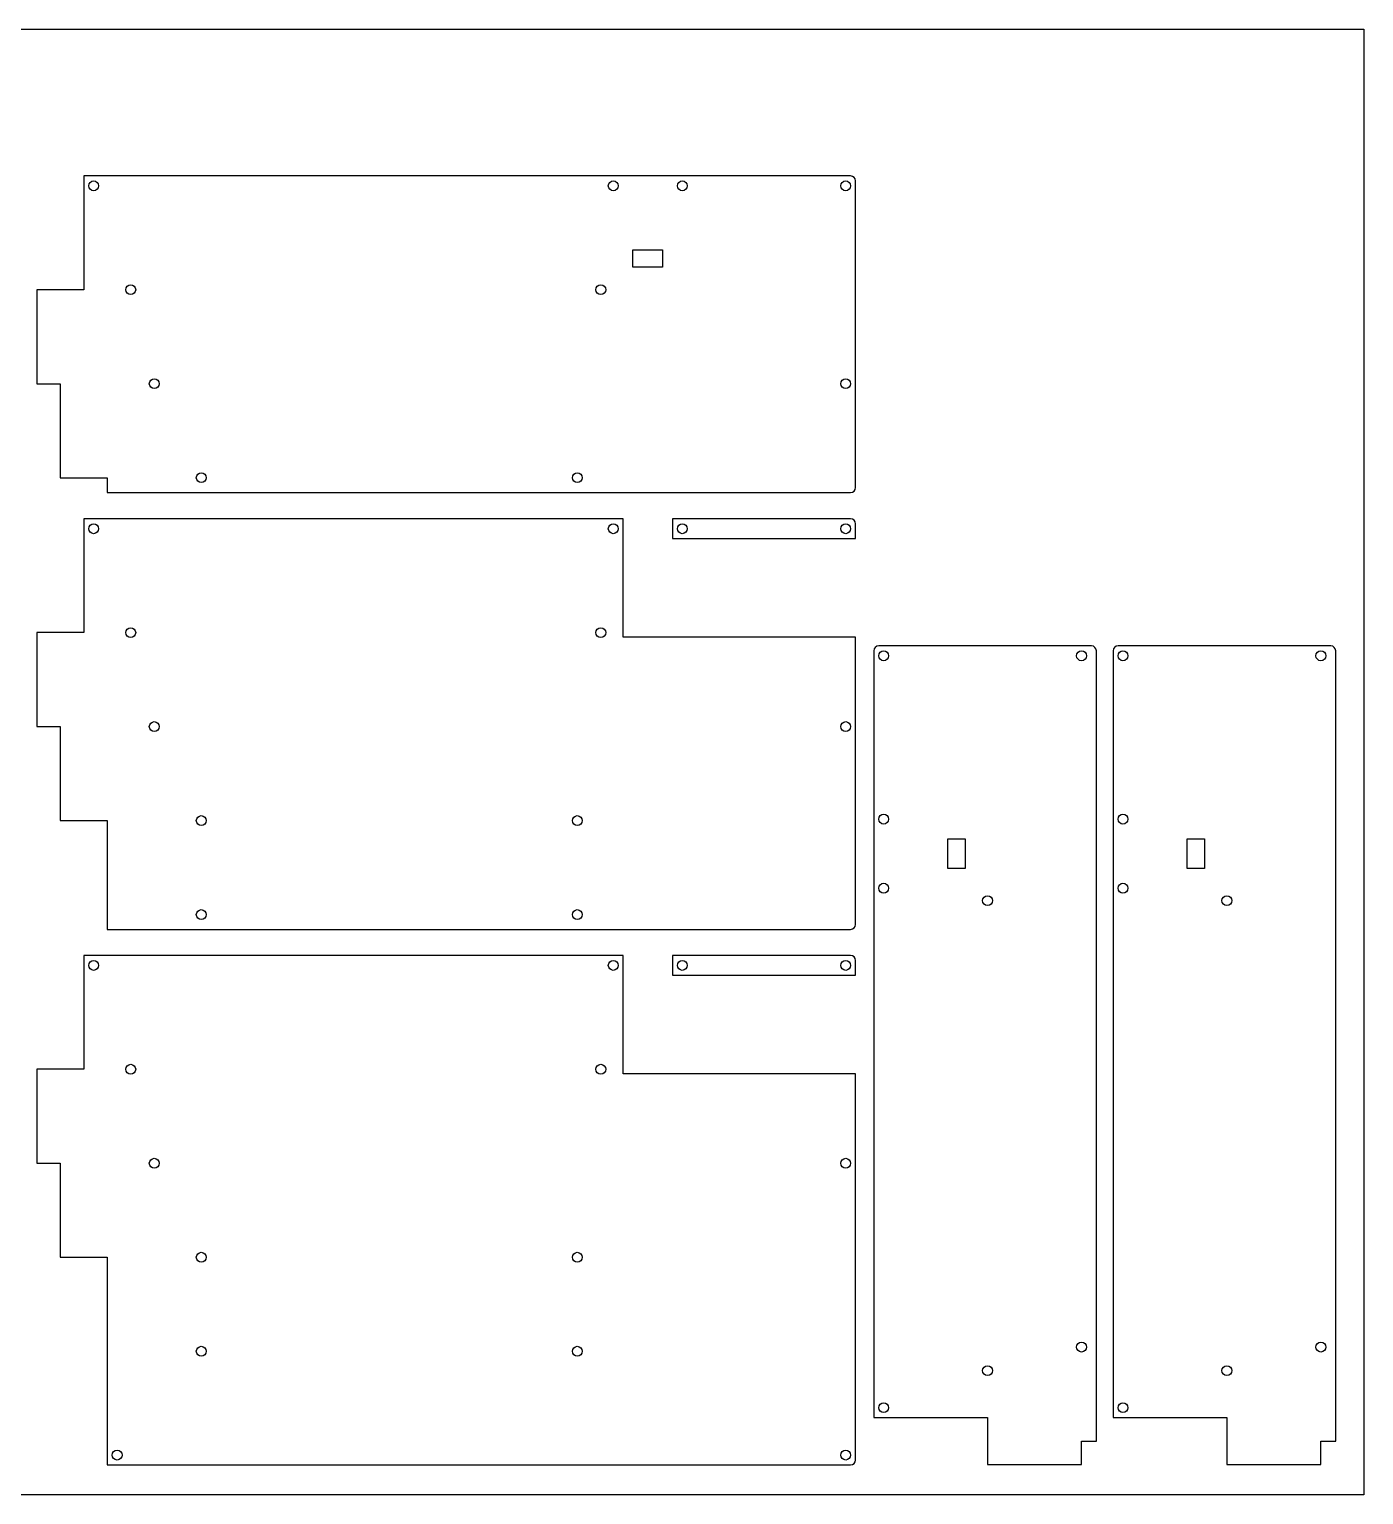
# Model space of a CAD drawing. Extents: x 0 to 420, y 0 to 297.
# Drawn here: x 149.6 to 420, y 0 to 297 of the extents above; entities that cross this region are included whole.
import ezdxf

# ---------------------------------------------------------------- set-up
doc = ezdxf.new("R2010")
doc.units = 0
doc.header["$MEASUREMENT"] = 0

msp = doc.modelspace()

# ---------------------------------------------------------------- linework, layer by layer
at = {"color": 1}
for p, q in [((316.025, 267.275), (160.625, 267.275)), ((160.625, 267.275), (160.625, 244.225)), ((161.625, 265.275), (161.701, 265.658)), ((161.701, 264.892), (161.625, 265.275)), ((161.701, 265.658), (161.918, 265.982)), ((161.918, 264.568), (161.701, 264.892)), ((161.918, 265.982), (162.242, 266.199)), ((162.242, 264.351), (161.918, 264.568)), ((162.242, 266.199), (162.625, 266.275)), ((162.625, 264.275), (162.242, 264.351)), ((162.625, 266.275), (163.008, 266.199)), ((163.008, 264.351), (162.625, 264.275)), ((163.008, 266.199), (163.332, 265.982)), ((163.332, 264.568), (163.008, 264.351)), ((163.332, 265.982), (163.549, 265.658)), ((163.549, 264.892), (163.332, 264.568)), ((163.549, 265.658), (163.625, 265.275)), ((163.625, 265.275), (163.549, 264.892)), ((266.925, 265.275), (267.001, 265.658)), ((267.001, 264.892), (266.925, 265.275)), ((267.001, 265.658), (267.218, 265.982)), ((267.218, 264.568), (267.001, 264.892)), ((267.218, 265.982), (267.542, 266.199)), ((267.542, 264.351), (267.218, 264.568)), ((267.542, 266.199), (267.925, 266.275)), ((267.925, 264.275), (267.542, 264.351)), ((267.925, 266.275), (268.308, 266.199)), ((268.308, 264.351), (267.925, 264.275)), ((268.308, 266.199), (268.632, 265.982)), ((268.632, 264.568), (268.308, 264.351)), ((268.632, 265.982), (268.849, 265.658)), ((268.849, 264.892), (268.632, 264.568)), ((268.849, 265.658), (268.925, 265.275)), ((268.925, 265.275), (268.849, 264.892)), ((280.925, 265.275), (281.001, 265.658)), ((281.001, 264.892), (280.925, 265.275)), ((281.001, 265.658), (281.218, 265.982)), ((281.218, 264.568), (281.001, 264.892)), ((281.218, 265.982), (281.542, 266.199)), ((281.542, 264.351), (281.218, 264.568)), ((281.542, 266.199), (281.925, 266.275)), ((281.925, 264.275), (281.542, 264.351)), ((281.925, 266.275), (282.308, 266.199)), ((282.308, 264.351), (281.925, 264.275)), ((282.308, 266.199), (282.632, 265.982)), ((282.632, 264.568), (282.308, 264.351)), ((282.632, 265.982), (282.849, 265.658)), ((282.849, 264.892), (282.632, 264.568)), ((282.849, 265.658), (282.925, 265.275)), ((282.925, 265.275), (282.849, 264.892)), ((314.025, 265.275), (314.101, 265.658)), ((314.101, 264.892), (314.025, 265.275)), ((314.101, 265.658), (314.318, 265.982)), ((314.318, 264.568), (314.101, 264.892)), ((314.318, 265.982), (314.642, 266.199)), ((314.642, 264.351), (314.318, 264.568)), ((314.642, 266.199), (315.025, 266.275)), ((315.025, 264.275), (314.642, 264.351)), ((315.025, 266.275), (315.408, 266.199)), ((315.408, 264.351), (315.025, 264.275)), ((315.408, 266.199), (315.732, 265.982)), ((315.732, 264.568), (315.408, 264.351)), ((315.732, 265.982), (315.949, 265.658)), ((315.949, 264.892), (315.732, 264.568)), ((315.949, 265.658), (316.025, 265.275)), ((316.025, 265.275), (315.949, 264.892)), ((317.025, 204.125), (317.025, 266.275)), ((271.925, 248.775), (271.925, 252.275)), ((271.925, 252.275), (277.925, 252.275)), ((277.925, 252.275), (277.925, 248.775)), ((277.925, 248.775), (271.925, 248.775)), ((160.625, 244.225), (151.1, 244.225)), ((151.1, 244.225), (151.1, 225.175)), ((169.15, 244.225), (169.226, 244.608)), ((169.226, 243.842), (169.15, 244.225)), ((169.226, 244.608), (169.443, 244.932)), ((169.443, 243.518), (169.226, 243.842)), ((169.443, 244.932), (169.767, 245.149)), ((169.767, 245.149), (170.15, 245.225)), ((170.15, 245.225), (170.533, 245.149)), ((170.533, 245.149), (170.857, 244.932)), ((170.857, 244.932), (171.074, 244.608)), ((171.074, 243.842), (170.857, 243.518)), ((171.074, 244.608), (171.15, 244.225)), ((171.15, 244.225), (171.074, 243.842)), ((264.4, 244.225), (264.476, 244.608)), ((264.476, 243.842), (264.4, 244.225)), ((264.476, 244.608), (264.693, 244.932)), ((264.693, 243.518), (264.476, 243.842)), ((264.693, 244.932), (265.017, 245.149)), ((265.017, 245.149), (265.4, 245.225)), ((265.4, 245.225), (265.783, 245.149)), ((265.783, 245.149), (266.107, 244.932)), ((266.107, 244.932), (266.324, 244.608)), ((266.324, 243.842), (266.107, 243.518)), ((266.324, 244.608), (266.4, 244.225)), ((266.4, 244.225), (266.324, 243.842)), ((169.767, 243.301), (169.443, 243.518)), ((170.15, 243.225), (169.767, 243.301)), ((170.533, 243.301), (170.15, 243.225)), ((170.857, 243.518), (170.533, 243.301)), ((265.017, 243.301), (264.693, 243.518)), ((265.4, 243.225), (265.017, 243.301)), ((265.783, 243.301), (265.4, 243.225)), ((266.107, 243.518), (265.783, 243.301)), ((173.989, 225.558), (174.205, 225.882)), ((174.205, 225.882), (174.53, 226.099)), ((174.53, 226.099), (174.913, 226.175)), ((174.913, 226.175), (175.295, 226.099)), ((175.295, 226.099), (175.62, 225.882)), ((175.62, 225.882), (175.836, 225.558)), ((314.101, 225.558), (314.318, 225.882)), ((314.318, 225.882), (314.642, 226.099)), ((314.642, 226.099), (315.025, 226.175)), ((315.025, 226.175), (315.408, 226.099)), ((315.408, 226.099), (315.732, 225.882)), ((315.732, 225.882), (315.949, 225.558)), ((151.1, 225.175), (155.863, 225.175)), ((155.863, 225.175), (155.863, 206.125)), ((173.913, 225.175), (173.989, 225.558)), ((173.989, 224.792), (173.913, 225.175)), ((174.205, 224.468), (173.989, 224.792)), ((174.53, 224.251), (174.205, 224.468)), ((174.913, 224.175), (174.53, 224.251)), ((175.295, 224.251), (174.913, 224.175)), ((175.62, 224.468), (175.295, 224.251)), ((175.836, 224.792), (175.62, 224.468)), ((175.836, 225.558), (175.913, 225.175)), ((175.913, 225.175), (175.836, 224.792)), ((314.025, 225.175), (314.101, 225.558)), ((314.101, 224.792), (314.025, 225.175)), ((314.318, 224.468), (314.101, 224.792)), ((314.642, 224.251), (314.318, 224.468)), ((315.025, 224.175), (314.642, 224.251)), ((315.408, 224.251), (315.025, 224.175)), ((315.732, 224.468), (315.408, 224.251)), ((315.949, 224.792), (315.732, 224.468)), ((315.949, 225.558), (316.025, 225.175)), ((316.025, 225.175), (315.949, 224.792)), ((155.863, 206.125), (165.387, 206.125)), ((165.387, 206.125), (165.387, 203.125)), ((183.438, 206.125), (183.514, 206.508)), ((183.514, 205.742), (183.438, 206.125)), ((183.514, 206.508), (183.73, 206.832)), ((183.73, 205.418), (183.514, 205.742)), ((183.73, 206.832), (184.055, 207.049)), ((184.055, 205.201), (183.73, 205.418)), ((184.055, 207.049), (184.438, 207.125)), ((184.438, 205.125), (184.055, 205.201)), ((184.438, 207.125), (184.82, 207.049)), ((184.82, 205.201), (184.438, 205.125)), ((184.82, 207.049), (185.145, 206.832)), ((185.145, 205.418), (184.82, 205.201)), ((185.145, 206.832), (185.361, 206.508)), ((185.361, 205.742), (185.145, 205.418)), ((185.361, 206.508), (185.438, 206.125)), ((185.438, 206.125), (185.361, 205.742)), ((259.638, 206.125), (259.714, 206.508)), ((259.714, 205.742), (259.638, 206.125)), ((259.714, 206.508), (259.93, 206.832)), ((259.93, 205.418), (259.714, 205.742)), ((259.93, 206.832), (260.255, 207.049)), ((260.255, 205.201), (259.93, 205.418)), ((260.255, 207.049), (260.638, 207.125)), ((260.638, 205.125), (260.255, 205.201)), ((260.638, 207.125), (261.02, 207.049)), ((261.02, 205.201), (260.638, 205.125)), ((261.02, 207.049), (261.345, 206.832)), ((261.345, 205.418), (261.02, 205.201)), ((261.345, 206.832), (261.561, 206.508)), ((261.561, 205.742), (261.345, 205.418)), ((261.561, 206.508), (261.638, 206.125)), ((261.638, 206.125), (261.561, 205.742)), ((165.387, 203.125), (316.025, 203.125)), ((269.925, 197.775), (160.625, 197.775)), ((160.625, 197.775), (160.625, 174.725)), ((161.625, 195.775), (161.701, 196.158)), ((161.701, 196.158), (161.918, 196.482)), ((161.918, 196.482), (162.242, 196.699)), ((162.242, 196.699), (162.625, 196.775)), ((162.625, 196.775), (163.008, 196.699)), ((163.008, 196.699), (163.332, 196.482)), ((163.332, 196.482), (163.549, 196.158)), ((163.549, 196.158), (163.625, 195.775)), ((266.925, 195.775), (267.001, 196.158)), ((267.001, 196.158), (267.218, 196.482)), ((267.218, 196.482), (267.542, 196.699)), ((267.542, 196.699), (267.925, 196.775)), ((267.925, 196.775), (268.308, 196.699)), ((268.308, 196.699), (268.632, 196.482)), ((268.632, 196.482), (268.849, 196.158)), ((268.849, 196.158), (268.925, 195.775)), ((269.925, 173.775), (269.925, 197.775)), ((316.025, 197.775), (279.925, 197.775)), ((279.925, 197.775), (279.925, 193.775)), ((280.925, 195.775), (281.001, 196.158)), ((281.001, 196.158), (281.218, 196.482)), ((281.218, 196.482), (281.542, 196.699)), ((281.542, 196.699), (281.925, 196.775)), ((281.925, 196.775), (282.308, 196.699)), ((282.308, 196.699), (282.632, 196.482)), ((282.632, 196.482), (282.849, 196.158)), ((282.849, 196.158), (282.925, 195.775)), ((314.025, 195.775), (314.101, 196.158)), ((314.101, 196.158), (314.318, 196.482)), ((314.318, 196.482), (314.642, 196.699)), ((314.642, 196.699), (315.025, 196.775)), ((315.025, 196.775), (315.408, 196.699)), ((315.408, 196.699), (315.732, 196.482)), ((315.732, 196.482), (315.949, 196.158)), ((315.949, 196.158), (316.025, 195.775)), ((317.025, 193.775), (317.025, 196.775)), ((161.701, 195.392), (161.625, 195.775)), ((161.918, 195.068), (161.701, 195.392)), ((162.242, 194.851), (161.918, 195.068)), ((162.625, 194.775), (162.242, 194.851)), ((163.008, 194.851), (162.625, 194.775)), ((163.332, 195.068), (163.008, 194.851)), ((163.549, 195.392), (163.332, 195.068)), ((163.625, 195.775), (163.549, 195.392)), ((267.001, 195.392), (266.925, 195.775)), ((267.218, 195.068), (267.001, 195.392)), ((267.542, 194.851), (267.218, 195.068)), ((267.925, 194.775), (267.542, 194.851)), ((268.308, 194.851), (267.925, 194.775)), ((268.632, 195.068), (268.308, 194.851)), ((268.849, 195.392), (268.632, 195.068)), ((268.925, 195.775), (268.849, 195.392)), ((279.925, 193.775), (317.025, 193.775)), ((281.001, 195.392), (280.925, 195.775)), ((281.218, 195.068), (281.001, 195.392)), ((281.542, 194.851), (281.218, 195.068)), ((281.925, 194.775), (281.542, 194.851)), ((282.308, 194.851), (281.925, 194.775)), ((282.632, 195.068), (282.308, 194.851)), ((282.849, 195.392), (282.632, 195.068)), ((282.925, 195.775), (282.849, 195.392)), ((314.101, 195.392), (314.025, 195.775)), ((314.318, 195.068), (314.101, 195.392)), ((314.642, 194.851), (314.318, 195.068)), ((315.025, 194.775), (314.642, 194.851)), ((315.408, 194.851), (315.025, 194.775)), ((315.732, 195.068), (315.408, 194.851)), ((315.949, 195.392), (315.732, 195.068)), ((316.025, 195.775), (315.949, 195.392)), ((169.226, 175.108), (169.443, 175.432)), ((169.443, 175.432), (169.767, 175.649)), ((169.767, 175.649), (170.15, 175.725)), ((170.15, 175.725), (170.533, 175.649)), ((170.533, 175.649), (170.857, 175.432)), ((170.857, 175.432), (171.074, 175.108)), ((264.476, 175.108), (264.693, 175.432)), ((264.693, 175.432), (265.017, 175.649)), ((265.017, 175.649), (265.4, 175.725)), ((265.4, 175.725), (265.783, 175.649)), ((265.783, 175.649), (266.107, 175.432)), ((266.107, 175.432), (266.324, 175.108)), ((160.625, 174.725), (151.1, 174.725)), ((151.1, 174.725), (151.1, 155.675)), ((169.15, 174.725), (169.226, 175.108)), ((169.226, 174.342), (169.15, 174.725)), ((169.443, 174.018), (169.226, 174.342)), ((169.767, 173.801), (169.443, 174.018)), ((170.15, 173.725), (169.767, 173.801)), ((170.533, 173.801), (170.15, 173.725)), ((170.857, 174.018), (170.533, 173.801)), ((171.074, 174.342), (170.857, 174.018)), ((171.074, 175.108), (171.15, 174.725)), ((171.15, 174.725), (171.074, 174.342)), ((264.4, 174.725), (264.476, 175.108)), ((264.476, 174.342), (264.4, 174.725)), ((264.693, 174.018), (264.476, 174.342)), ((265.017, 173.801), (264.693, 174.018)), ((265.4, 173.725), (265.017, 173.801)), ((265.783, 173.801), (265.4, 173.725)), ((266.107, 174.018), (265.783, 173.801)), ((266.324, 174.342), (266.107, 174.018)), ((266.324, 175.108), (266.4, 174.725)), ((266.4, 174.725), (266.324, 174.342)), ((317.025, 173.775), (269.925, 173.775)), ((317.025, 115.575), (317.025, 173.775)), ((320.725, 171.025), (320.725, 15.625)), ((364.825, 172.025), (321.725, 172.025)), ((321.725, 170.025), (321.801, 170.408)), ((321.801, 169.642), (321.725, 170.025)), ((321.801, 170.408), (322.018, 170.732)), ((322.018, 169.318), (321.801, 169.642)), ((322.018, 170.732), (322.342, 170.949)), ((322.342, 169.101), (322.018, 169.318)), ((322.342, 170.949), (322.725, 171.025)), ((322.725, 171.025), (323.108, 170.949)), ((323.108, 170.949), (323.432, 170.732)), ((323.432, 169.318), (323.108, 169.101)), ((323.432, 170.732), (323.649, 170.408)), ((323.649, 169.642), (323.432, 169.318)), ((323.649, 170.408), (323.725, 170.025)), ((323.725, 170.025), (323.649, 169.642)), ((361.825, 170.025), (361.901, 170.408)), ((361.901, 169.642), (361.825, 170.025)), ((361.901, 170.408), (362.118, 170.732)), ((362.118, 169.318), (361.901, 169.642)), ((362.118, 170.732), (362.442, 170.949)), ((362.442, 169.101), (362.118, 169.318)), ((362.442, 170.949), (362.825, 171.025)), ((362.825, 171.025), (363.208, 170.949)), ((363.208, 170.949), (363.532, 170.732)), ((363.532, 169.318), (363.208, 169.101)), ((363.532, 170.732), (363.749, 170.408)), ((363.749, 169.642), (363.532, 169.318)), ((363.749, 170.408), (363.825, 170.025)), ((363.825, 170.025), (363.749, 169.642)), ((365.825, 10.8625), (365.825, 171.025)), ((369.225, 171.025), (369.225, 15.625)), ((413.325, 172.025), (370.225, 172.025)), ((370.225, 170.025), (370.301, 170.408)), ((370.301, 169.642), (370.225, 170.025)), ((370.301, 170.408), (370.518, 170.732)), ((370.518, 169.318), (370.301, 169.642)), ((370.518, 170.732), (370.842, 170.949)), ((370.842, 169.101), (370.518, 169.318)), ((370.842, 170.949), (371.225, 171.025)), ((371.225, 171.025), (371.608, 170.949)), ((371.608, 170.949), (371.932, 170.732)), ((371.932, 169.318), (371.608, 169.101)), ((371.932, 170.732), (372.149, 170.408)), ((372.149, 169.642), (371.932, 169.318)), ((372.149, 170.408), (372.225, 170.025)), ((372.225, 170.025), (372.149, 169.642)), ((410.325, 170.025), (410.401, 170.408)), ((410.401, 169.642), (410.325, 170.025)), ((410.401, 170.408), (410.618, 170.732)), ((410.618, 169.318), (410.401, 169.642)), ((410.618, 170.732), (410.942, 170.949)), ((410.942, 169.101), (410.618, 169.318)), ((410.942, 170.949), (411.325, 171.025)), ((411.325, 171.025), (411.708, 170.949)), ((411.708, 170.949), (412.032, 170.732)), ((412.032, 169.318), (411.708, 169.101)), ((412.032, 170.732), (412.249, 170.408)), ((412.249, 169.642), (412.032, 169.318)), ((412.249, 170.408), (412.325, 170.025)), ((412.325, 170.025), (412.249, 169.642)), ((414.325, 10.8625), (414.325, 171.025)), ((322.725, 169.025), (322.342, 169.101)), ((323.108, 169.101), (322.725, 169.025)), ((362.825, 169.025), (362.442, 169.101)), ((363.208, 169.101), (362.825, 169.025)), ((371.225, 169.025), (370.842, 169.101)), ((371.608, 169.101), (371.225, 169.025)), ((411.325, 169.025), (410.942, 169.101)), ((411.708, 169.101), (411.325, 169.025)), ((151.1, 155.675), (155.863, 155.675)), ((155.863, 155.675), (155.863, 136.625)), ((173.913, 155.675), (173.989, 156.058)), ((173.989, 155.292), (173.913, 155.675)), ((173.989, 156.058), (174.205, 156.382)), ((174.205, 154.968), (173.989, 155.292)), ((174.205, 156.382), (174.53, 156.599)), ((174.53, 154.751), (174.205, 154.968)), ((174.53, 156.599), (174.913, 156.675)), ((174.913, 154.675), (174.53, 154.751)), ((174.913, 156.675), (175.295, 156.599)), ((175.295, 154.751), (174.913, 154.675)), ((175.295, 156.599), (175.62, 156.382)), ((175.62, 154.968), (175.295, 154.751)), ((175.62, 156.382), (175.836, 156.058)), ((175.836, 155.292), (175.62, 154.968)), ((175.836, 156.058), (175.913, 155.675)), ((175.913, 155.675), (175.836, 155.292)), ((314.025, 155.675), (314.101, 156.058)), ((314.101, 155.292), (314.025, 155.675)), ((314.101, 156.058), (314.318, 156.382)), ((314.318, 154.968), (314.101, 155.292)), ((314.318, 156.382), (314.642, 156.599)), ((314.642, 154.751), (314.318, 154.968)), ((314.642, 156.599), (315.025, 156.675)), ((315.025, 154.675), (314.642, 154.751)), ((315.025, 156.675), (315.408, 156.599)), ((315.408, 154.751), (315.025, 154.675)), ((315.408, 156.599), (315.732, 156.382)), ((315.732, 154.968), (315.408, 154.751)), ((315.732, 156.382), (315.949, 156.058)), ((315.949, 155.292), (315.732, 154.968)), ((315.949, 156.058), (316.025, 155.675)), ((316.025, 155.675), (315.949, 155.292)), ((155.863, 136.625), (165.387, 136.625)), ((165.387, 136.625), (165.387, 114.575)), ((183.438, 136.625), (183.514, 137.008)), ((183.514, 136.242), (183.438, 136.625)), ((183.514, 137.008), (183.73, 137.332)), ((183.73, 137.332), (184.055, 137.549)), ((184.055, 137.549), (184.438, 137.625)), ((184.438, 137.625), (184.82, 137.549)), ((184.82, 137.549), (185.145, 137.332)), ((185.145, 137.332), (185.361, 137.008)), ((185.361, 137.008), (185.438, 136.625)), ((185.438, 136.625), (185.361, 136.242)), ((259.638, 136.625), (259.714, 137.008)), ((259.714, 136.242), (259.638, 136.625)), ((259.714, 137.008), (259.93, 137.332)), ((259.93, 137.332), (260.255, 137.549)), ((260.255, 137.549), (260.638, 137.625)), ((260.638, 137.625), (261.02, 137.549)), ((261.02, 137.549), (261.345, 137.332)), ((261.345, 137.332), (261.561, 137.008)), ((261.561, 137.008), (261.638, 136.625)), ((261.638, 136.625), (261.561, 136.242)), ((321.725, 136.925), (321.801, 137.308)), ((321.801, 136.542), (321.725, 136.925)), ((321.801, 137.308), (322.018, 137.632)), ((322.018, 137.632), (322.342, 137.849)), ((322.342, 137.849), (322.725, 137.925)), ((322.725, 137.925), (323.108, 137.849)), ((323.108, 137.849), (323.432, 137.632)), ((323.432, 137.632), (323.649, 137.308)), ((323.649, 137.308), (323.725, 136.925)), ((323.725, 136.925), (323.649, 136.542)), ((370.225, 136.925), (370.301, 137.308)), ((370.301, 136.542), (370.225, 136.925)), ((370.301, 137.308), (370.518, 137.632)), ((370.518, 137.632), (370.842, 137.849)), ((370.842, 137.849), (371.225, 137.925)), ((371.225, 137.925), (371.608, 137.849)), ((371.608, 137.849), (371.932, 137.632)), ((371.932, 137.632), (372.149, 137.308)), ((372.149, 137.308), (372.225, 136.925)), ((372.225, 136.925), (372.149, 136.542)), ((183.73, 135.918), (183.514, 136.242)), ((184.055, 135.701), (183.73, 135.918)), ((184.438, 135.625), (184.055, 135.701)), ((184.82, 135.701), (184.438, 135.625)), ((185.145, 135.918), (184.82, 135.701)), ((185.361, 136.242), (185.145, 135.918)), ((259.93, 135.918), (259.714, 136.242)), ((260.255, 135.701), (259.93, 135.918)), ((260.638, 135.625), (260.255, 135.701)), ((261.02, 135.701), (260.638, 135.625)), ((261.345, 135.918), (261.02, 135.701)), ((261.561, 136.242), (261.345, 135.918)), ((322.018, 136.218), (321.801, 136.542)), ((322.342, 136.001), (322.018, 136.218)), ((322.725, 135.925), (322.342, 136.001)), ((323.108, 136.001), (322.725, 135.925)), ((323.432, 136.218), (323.108, 136.001)), ((323.649, 136.542), (323.432, 136.218)), ((370.518, 136.218), (370.301, 136.542)), ((370.842, 136.001), (370.518, 136.218)), ((371.225, 135.925), (370.842, 136.001)), ((371.608, 136.001), (371.225, 135.925)), ((371.932, 136.218), (371.608, 136.001)), ((372.149, 136.542), (371.932, 136.218)), ((335.725, 126.925), (335.725, 132.925)), ((335.725, 132.925), (339.225, 132.925)), ((339.225, 132.925), (339.225, 126.925)), ((384.225, 126.925), (384.225, 132.925)), ((384.225, 132.925), (387.725, 132.925)), ((387.725, 132.925), (387.725, 126.925)), ((339.225, 126.925), (335.725, 126.925)), ((387.725, 126.925), (384.225, 126.925)), ((321.725, 122.925), (321.801, 123.308)), ((321.801, 122.542), (321.725, 122.925)), ((321.801, 123.308), (322.018, 123.632)), ((322.018, 122.218), (321.801, 122.542)), ((322.018, 123.632), (322.342, 123.849)), ((322.342, 122.001), (322.018, 122.218)), ((322.342, 123.849), (322.725, 123.925)), ((322.725, 121.925), (322.342, 122.001)), ((322.725, 123.925), (323.108, 123.849)), ((323.108, 122.001), (322.725, 121.925)), ((323.108, 123.849), (323.432, 123.632)), ((323.432, 122.218), (323.108, 122.001)), ((323.432, 123.632), (323.649, 123.308)), ((323.649, 122.542), (323.432, 122.218)), ((323.649, 123.308), (323.725, 122.925)), ((323.725, 122.925), (323.649, 122.542)), ((370.225, 122.925), (370.301, 123.308)), ((370.301, 122.542), (370.225, 122.925)), ((370.301, 123.308), (370.518, 123.632)), ((370.518, 122.218), (370.301, 122.542)), ((370.518, 123.632), (370.842, 123.849)), ((370.842, 122.001), (370.518, 122.218)), ((370.842, 123.849), (371.225, 123.925)), ((371.225, 121.925), (370.842, 122.001)), ((371.225, 123.925), (371.608, 123.849)), ((371.608, 122.001), (371.225, 121.925)), ((371.608, 123.849), (371.932, 123.632)), ((371.932, 122.218), (371.608, 122.001)), ((371.932, 123.632), (372.149, 123.308)), ((372.149, 122.542), (371.932, 122.218)), ((372.149, 123.308), (372.225, 122.925)), ((372.225, 122.925), (372.149, 122.542)), ((342.775, 120.4), (342.851, 120.783)), ((342.851, 120.017), (342.775, 120.4)), ((342.851, 120.783), (343.068, 121.107)), ((343.068, 119.693), (342.851, 120.017)), ((343.068, 121.107), (343.392, 121.324)), ((343.392, 119.476), (343.068, 119.693)), ((343.392, 121.324), (343.775, 121.4)), ((343.775, 119.4), (343.392, 119.476)), ((343.775, 121.4), (344.158, 121.324)), ((344.158, 119.476), (343.775, 119.4)), ((344.158, 121.324), (344.482, 121.107)), ((344.482, 119.693), (344.158, 119.476)), ((344.482, 121.107), (344.699, 120.783)), ((344.699, 120.017), (344.482, 119.693)), ((344.699, 120.783), (344.775, 120.4)), ((344.775, 120.4), (344.699, 120.017)), ((391.275, 120.4), (391.351, 120.783)), ((391.351, 120.017), (391.275, 120.4)), ((391.351, 120.783), (391.568, 121.107)), ((391.568, 119.693), (391.351, 120.017)), ((391.568, 121.107), (391.892, 121.324)), ((391.892, 119.476), (391.568, 119.693)), ((391.892, 121.324), (392.275, 121.4)), ((392.275, 119.4), (391.892, 119.476)), ((392.275, 121.4), (392.658, 121.324)), ((392.658, 119.476), (392.275, 119.4)), ((392.658, 121.324), (392.982, 121.107)), ((392.982, 119.693), (392.658, 119.476)), ((392.982, 121.107), (393.199, 120.783)), ((393.199, 120.017), (392.982, 119.693)), ((393.199, 120.783), (393.275, 120.4)), ((393.275, 120.4), (393.199, 120.017)), ((183.438, 117.575), (183.514, 117.958)), ((183.514, 117.192), (183.438, 117.575)), ((183.514, 117.958), (183.73, 118.282)), ((183.73, 116.868), (183.514, 117.192)), ((183.73, 118.282), (184.055, 118.499)), ((184.055, 116.651), (183.73, 116.868)), ((184.055, 118.499), (184.438, 118.575)), ((184.438, 116.575), (184.055, 116.651)), ((184.438, 118.575), (184.82, 118.499)), ((184.82, 116.651), (184.438, 116.575)), ((184.82, 118.499), (185.145, 118.282)), ((185.145, 116.868), (184.82, 116.651)), ((185.145, 118.282), (185.361, 117.958)), ((185.361, 117.192), (185.145, 116.868)), ((185.361, 117.958), (185.438, 117.575)), ((185.438, 117.575), (185.361, 117.192)), ((259.638, 117.575), (259.714, 117.958)), ((259.714, 117.192), (259.638, 117.575)), ((259.714, 117.958), (259.93, 118.282)), ((259.93, 116.868), (259.714, 117.192)), ((259.93, 118.282), (260.255, 118.499)), ((260.255, 116.651), (259.93, 116.868)), ((260.255, 118.499), (260.638, 118.575)), ((260.638, 116.575), (260.255, 116.651)), ((260.638, 118.575), (261.02, 118.499)), ((261.02, 116.651), (260.638, 116.575)), ((261.02, 118.499), (261.345, 118.282)), ((261.345, 116.868), (261.02, 116.651)), ((261.345, 118.282), (261.561, 117.958)), ((261.561, 117.192), (261.345, 116.868)), ((261.561, 117.958), (261.638, 117.575)), ((261.638, 117.575), (261.561, 117.192)), ((165.387, 114.575), (316.025, 114.575)), ((269.925, 109.275), (160.625, 109.275)), ((160.625, 109.275), (160.625, 86.225)), ((161.625, 107.275), (161.701, 107.658)), ((161.701, 106.892), (161.625, 107.275)), ((161.701, 107.658), (161.918, 107.982)), ((161.918, 107.982), (162.242, 108.199)), ((162.242, 108.199), (162.625, 108.275)), ((162.625, 108.275), (163.008, 108.199)), ((163.008, 108.199), (163.332, 107.982)), ((163.332, 107.982), (163.549, 107.658)), ((163.549, 107.658), (163.625, 107.275)), ((163.625, 107.275), (163.549, 106.892)), ((266.925, 107.275), (267.001, 107.658)), ((267.001, 106.892), (266.925, 107.275)), ((267.001, 107.658), (267.218, 107.982)), ((267.218, 107.982), (267.542, 108.199)), ((267.542, 108.199), (267.925, 108.275)), ((267.925, 108.275), (268.308, 108.199)), ((268.308, 108.199), (268.632, 107.982)), ((268.632, 107.982), (268.849, 107.658)), ((268.849, 107.658), (268.925, 107.275)), ((268.925, 107.275), (268.849, 106.892)), ((269.925, 85.275), (269.925, 109.275)), ((316.025, 109.275), (279.925, 109.275)), ((279.925, 109.275), (279.925, 105.275)), ((280.925, 107.275), (281.001, 107.658)), ((281.001, 106.892), (280.925, 107.275)), ((281.001, 107.658), (281.218, 107.982)), ((281.218, 107.982), (281.542, 108.199)), ((281.542, 108.199), (281.925, 108.275)), ((281.925, 108.275), (282.308, 108.199)), ((282.308, 108.199), (282.632, 107.982)), ((282.632, 107.982), (282.849, 107.658)), ((282.849, 107.658), (282.925, 107.275)), ((282.925, 107.275), (282.849, 106.892)), ((314.025, 107.275), (314.101, 107.658)), ((314.101, 106.892), (314.025, 107.275)), ((314.101, 107.658), (314.318, 107.982)), ((314.318, 107.982), (314.642, 108.199)), ((314.642, 108.199), (315.025, 108.275)), ((315.025, 108.275), (315.408, 108.199)), ((315.408, 108.199), (315.732, 107.982)), ((315.732, 107.982), (315.949, 107.658)), ((315.949, 107.658), (316.025, 107.275)), ((316.025, 107.275), (315.949, 106.892)), ((317.025, 105.275), (317.025, 108.275)), ((161.918, 106.568), (161.701, 106.892)), ((162.242, 106.351), (161.918, 106.568)), ((162.625, 106.275), (162.242, 106.351)), ((163.008, 106.351), (162.625, 106.275)), ((163.332, 106.568), (163.008, 106.351)), ((163.549, 106.892), (163.332, 106.568)), ((267.218, 106.568), (267.001, 106.892)), ((267.542, 106.351), (267.218, 106.568)), ((267.925, 106.275), (267.542, 106.351)), ((268.308, 106.351), (267.925, 106.275)), ((268.632, 106.568), (268.308, 106.351)), ((268.849, 106.892), (268.632, 106.568)), ((279.925, 105.275), (317.025, 105.275)), ((281.218, 106.568), (281.001, 106.892)), ((281.542, 106.351), (281.218, 106.568)), ((281.925, 106.275), (281.542, 106.351)), ((282.308, 106.351), (281.925, 106.275)), ((282.632, 106.568), (282.308, 106.351)), ((282.849, 106.892), (282.632, 106.568)), ((314.318, 106.568), (314.101, 106.892)), ((314.642, 106.351), (314.318, 106.568)), ((315.025, 106.275), (314.642, 106.351)), ((315.408, 106.351), (315.025, 106.275)), ((315.732, 106.568), (315.408, 106.351)), ((315.949, 106.892), (315.732, 106.568)), ((160.625, 86.225), (151.1, 86.225)), ((151.1, 86.225), (151.1, 67.175)), ((169.15, 86.225), (169.226, 86.6077)), ((169.226, 85.8423), (169.15, 86.225)), ((169.226, 86.6077), (169.443, 86.9321)), ((169.443, 86.9321), (169.767, 87.1489)), ((169.767, 87.1489), (170.15, 87.225)), ((170.15, 87.225), (170.533, 87.1489)), ((170.533, 87.1489), (170.857, 86.9321)), ((170.857, 86.9321), (171.074, 86.6077)), ((171.074, 86.6077), (171.15, 86.225)), ((171.15, 86.225), (171.074, 85.8423)), ((264.4, 86.225), (264.476, 86.6077)), ((264.476, 85.8423), (264.4, 86.225)), ((264.476, 86.6077), (264.693, 86.9321)), ((264.693, 86.9321), (265.017, 87.1489)), ((265.017, 87.1489), (265.4, 87.225)), ((265.4, 87.225), (265.783, 87.1489)), ((265.783, 87.1489), (266.107, 86.9321)), ((266.107, 86.9321), (266.324, 86.6077)), ((266.324, 86.6077), (266.4, 86.225)), ((266.4, 86.225), (266.324, 85.8423)), ((169.443, 85.5179), (169.226, 85.8423)), ((169.767, 85.3011), (169.443, 85.5179)), ((170.15, 85.225), (169.767, 85.3011)), ((170.533, 85.3011), (170.15, 85.225)), ((170.857, 85.5179), (170.533, 85.3011)), ((171.074, 85.8423), (170.857, 85.5179)), ((264.693, 85.5179), (264.476, 85.8423)), ((265.017, 85.3011), (264.693, 85.5179)), ((265.4, 85.225), (265.017, 85.3011)), ((265.783, 85.3011), (265.4, 85.225)), ((266.107, 85.5179), (265.783, 85.3011)), ((266.324, 85.8423), (266.107, 85.5179)), ((317.025, 85.275), (269.925, 85.275)), ((317.025, 7.02501), (317.025, 85.275)), ((151.1, 67.175), (155.863, 67.175)), ((155.863, 67.175), (155.863, 48.125)), ((173.913, 67.175), (173.989, 67.5577)), ((173.989, 66.7923), (173.913, 67.175)), ((173.989, 67.5577), (174.205, 67.8821)), ((174.205, 66.4679), (173.989, 66.7923)), ((174.205, 67.8821), (174.53, 68.0989)), ((174.53, 66.2511), (174.205, 66.4679)), ((174.53, 68.0989), (174.913, 68.175)), ((174.913, 66.175), (174.53, 66.2511)), ((174.913, 68.175), (175.295, 68.0989)), ((175.295, 66.2511), (174.913, 66.175)), ((175.295, 68.0989), (175.62, 67.8821)), ((175.62, 66.4679), (175.295, 66.2511)), ((175.62, 67.8821), (175.836, 67.5577)), ((175.836, 66.7923), (175.62, 66.4679)), ((175.836, 67.5577), (175.913, 67.175)), ((175.913, 67.175), (175.836, 66.7923)), ((314.025, 67.175), (314.101, 67.5577)), ((314.101, 66.7923), (314.025, 67.175)), ((314.101, 67.5577), (314.318, 67.8821)), ((314.318, 66.4679), (314.101, 66.7923)), ((314.318, 67.8821), (314.642, 68.0989)), ((314.642, 66.2511), (314.318, 66.4679)), ((314.642, 68.0989), (315.025, 68.175)), ((315.025, 66.175), (314.642, 66.2511)), ((315.025, 68.175), (315.408, 68.0989)), ((315.408, 66.2511), (315.025, 66.175)), ((315.408, 68.0989), (315.732, 67.8821)), ((315.732, 66.4679), (315.408, 66.2511)), ((315.732, 67.8821), (315.949, 67.5577)), ((315.949, 66.7923), (315.732, 66.4679)), ((315.949, 67.5577), (316.025, 67.175)), ((316.025, 67.175), (315.949, 66.7923)), ((155.863, 48.125), (165.387, 48.125)), ((165.387, 48.125), (165.387, 6.02501)), ((183.438, 48.125), (183.514, 48.5077)), ((183.514, 47.7423), (183.438, 48.125)), ((183.514, 48.5077), (183.73, 48.8321)), ((183.73, 47.4179), (183.514, 47.7423)), ((183.73, 48.8321), (184.055, 49.0489)), ((184.055, 49.0489), (184.438, 49.125)), ((184.438, 49.125), (184.82, 49.0489)), ((184.82, 49.0489), (185.145, 48.8321)), ((185.145, 48.8321), (185.361, 48.5077)), ((185.361, 47.7423), (185.145, 47.4179)), ((185.361, 48.5077), (185.438, 48.125)), ((185.438, 48.125), (185.361, 47.7423)), ((259.638, 48.125), (259.714, 48.5077)), ((259.714, 47.7423), (259.638, 48.125)), ((259.714, 48.5077), (259.93, 48.8321)), ((259.93, 47.4179), (259.714, 47.7423)), ((259.93, 48.8321), (260.255, 49.0489)), ((260.255, 49.0489), (260.638, 49.125)), ((260.638, 49.125), (261.02, 49.0489)), ((261.02, 49.0489), (261.345, 48.8321)), ((261.345, 48.8321), (261.561, 48.5077)), ((261.561, 47.7423), (261.345, 47.4179)), ((261.561, 48.5077), (261.638, 48.125)), ((261.638, 48.125), (261.561, 47.7423)), ((184.055, 47.2011), (183.73, 47.4179)), ((184.438, 47.125), (184.055, 47.2011)), ((184.82, 47.2011), (184.438, 47.125)), ((185.145, 47.4179), (184.82, 47.2011)), ((260.255, 47.2011), (259.93, 47.4179)), ((260.638, 47.125), (260.255, 47.2011)), ((261.02, 47.2011), (260.638, 47.125)), ((261.345, 47.4179), (261.02, 47.2011)), ((183.514, 29.4577), (183.73, 29.7821)), ((183.73, 29.7821), (184.055, 29.9989)), ((184.055, 29.9989), (184.438, 30.075)), ((184.438, 30.075), (184.82, 29.9989)), ((184.82, 29.9989), (185.145, 29.7821)), ((185.145, 29.7821), (185.361, 29.4577)), ((259.714, 29.4577), (259.93, 29.7821)), ((259.93, 29.7821), (260.255, 29.9989)), ((260.255, 29.9989), (260.638, 30.075)), ((260.638, 30.075), (261.02, 29.9989)), ((261.02, 29.9989), (261.345, 29.7821)), ((261.345, 29.7821), (261.561, 29.4577)), ((361.825, 29.9125), (361.901, 30.2952)), ((361.901, 29.5298), (361.825, 29.9125)), ((361.901, 30.2952), (362.118, 30.6196)), ((362.118, 30.6196), (362.442, 30.8364)), ((362.442, 30.8364), (362.825, 30.9125)), ((362.825, 30.9125), (363.208, 30.8364)), ((363.208, 30.8364), (363.532, 30.6196)), ((363.532, 30.6196), (363.749, 30.2952)), ((363.749, 30.2952), (363.825, 29.9125)), ((363.825, 29.9125), (363.749, 29.5298)), ((410.325, 29.9125), (410.401, 30.2952)), ((410.401, 29.5298), (410.325, 29.9125)), ((410.401, 30.2952), (410.618, 30.6196)), ((410.618, 30.6196), (410.942, 30.8364)), ((410.942, 30.8364), (411.325, 30.9125)), ((411.325, 30.9125), (411.708, 30.8364)), ((411.708, 30.8364), (412.032, 30.6196)), ((412.032, 30.6196), (412.249, 30.2952)), ((412.249, 30.2952), (412.325, 29.9125)), ((412.325, 29.9125), (412.249, 29.5298)), ((183.438, 29.075), (183.514, 29.4577)), ((183.514, 28.6923), (183.438, 29.075)), ((183.73, 28.3679), (183.514, 28.6923)), ((184.055, 28.1511), (183.73, 28.3679)), ((184.438, 28.075), (184.055, 28.1511)), ((184.82, 28.1511), (184.438, 28.075)), ((185.145, 28.3679), (184.82, 28.1511)), ((185.361, 28.6923), (185.145, 28.3679)), ((185.361, 29.4577), (185.438, 29.075)), ((185.438, 29.075), (185.361, 28.6923)), ((259.638, 29.075), (259.714, 29.4577)), ((259.714, 28.6923), (259.638, 29.075)), ((259.93, 28.3679), (259.714, 28.6923)), ((260.255, 28.1511), (259.93, 28.3679)), ((260.638, 28.075), (260.255, 28.1511)), ((261.02, 28.1511), (260.638, 28.075)), ((261.345, 28.3679), (261.02, 28.1511)), ((261.561, 28.6923), (261.345, 28.3679)), ((261.561, 29.4577), (261.638, 29.075)), ((261.638, 29.075), (261.561, 28.6923)), ((362.118, 29.2054), (361.901, 29.5298)), ((362.442, 28.9886), (362.118, 29.2054)), ((362.825, 28.9125), (362.442, 28.9886)), ((363.208, 28.9886), (362.825, 28.9125)), ((363.532, 29.2054), (363.208, 28.9886)), ((363.749, 29.5298), (363.532, 29.2054)), ((410.618, 29.2054), (410.401, 29.5298)), ((410.942, 28.9886), (410.618, 29.2054)), ((411.325, 28.9125), (410.942, 28.9886)), ((411.708, 28.9886), (411.325, 28.9125)), ((412.032, 29.2054), (411.708, 28.9886)), ((412.249, 29.5298), (412.032, 29.2054)), ((342.775, 25.15), (342.851, 25.5327)), ((342.851, 24.7673), (342.775, 25.15)), ((342.851, 25.5327), (343.068, 25.8571)), ((343.068, 24.4429), (342.851, 24.7673)), ((343.068, 25.8571), (343.392, 26.0739)), ((343.392, 24.2261), (343.068, 24.4429)), ((343.392, 26.0739), (343.775, 26.15)), ((343.775, 24.15), (343.392, 24.2261)), ((343.775, 26.15), (344.158, 26.0739)), ((344.158, 24.2261), (343.775, 24.15)), ((344.158, 26.0739), (344.482, 25.8571)), ((344.482, 24.4429), (344.158, 24.2261)), ((344.482, 25.8571), (344.699, 25.5327)), ((344.699, 24.7673), (344.482, 24.4429)), ((344.699, 25.5327), (344.775, 25.15)), ((344.775, 25.15), (344.699, 24.7673)), ((391.275, 25.15), (391.351, 25.5327)), ((391.351, 24.7673), (391.275, 25.15)), ((391.351, 25.5327), (391.568, 25.8571)), ((391.568, 24.4429), (391.351, 24.7673)), ((391.568, 25.8571), (391.892, 26.0739)), ((391.892, 24.2261), (391.568, 24.4429)), ((391.892, 26.0739), (392.275, 26.15)), ((392.275, 24.15), (391.892, 24.2261)), ((392.275, 26.15), (392.658, 26.0739)), ((392.658, 24.2261), (392.275, 24.15)), ((392.658, 26.0739), (392.982, 25.8571)), ((392.982, 24.4429), (392.658, 24.2261)), ((392.982, 25.8571), (393.199, 25.5327)), ((393.199, 24.7673), (392.982, 24.4429)), ((393.199, 25.5327), (393.275, 25.15)), ((393.275, 25.15), (393.199, 24.7673)), ((321.725, 17.625), (321.801, 18.0077)), ((321.801, 18.0077), (322.018, 18.3321)), ((322.018, 18.3321), (322.342, 18.5489)), ((322.342, 18.5489), (322.725, 18.625)), ((322.725, 18.625), (323.108, 18.5489)), ((323.108, 18.5489), (323.432, 18.3321)), ((323.432, 18.3321), (323.649, 18.0077)), ((323.649, 18.0077), (323.725, 17.625)), ((370.225, 17.625), (370.301, 18.0077)), ((370.301, 18.0077), (370.518, 18.3321)), ((370.518, 18.3321), (370.842, 18.5489)), ((370.842, 18.5489), (371.225, 18.625)), ((371.225, 18.625), (371.608, 18.5489)), ((371.608, 18.5489), (371.932, 18.3321)), ((371.932, 18.3321), (372.149, 18.0077)), ((372.149, 18.0077), (372.225, 17.625)), ((320.725, 15.625), (343.775, 15.625)), ((321.801, 17.2423), (321.725, 17.625)), ((322.018, 16.9179), (321.801, 17.2423)), ((322.342, 16.7011), (322.018, 16.9179)), ((322.725, 16.625), (322.342, 16.7011)), ((323.108, 16.7011), (322.725, 16.625)), ((323.432, 16.9179), (323.108, 16.7011)), ((323.649, 17.2423), (323.432, 16.9179)), ((323.725, 17.625), (323.649, 17.2423)), ((343.775, 15.625), (343.775, 6.10001)), ((369.225, 15.625), (392.275, 15.625)), ((370.301, 17.2423), (370.225, 17.625)), ((370.518, 16.9179), (370.301, 17.2423)), ((370.842, 16.7011), (370.518, 16.9179)), ((371.225, 16.625), (370.842, 16.7011)), ((371.608, 16.7011), (371.225, 16.625)), ((371.932, 16.9179), (371.608, 16.7011)), ((372.149, 17.2423), (371.932, 16.9179)), ((372.225, 17.625), (372.149, 17.2423)), ((392.275, 15.625), (392.275, 6.10001)), ((166.68, 8.73212), (167.005, 8.94888)), ((167.005, 8.94888), (167.387, 9.02501)), ((167.387, 9.02501), (167.77, 8.94888)), ((167.77, 8.94888), (168.095, 8.73212)), ((314.318, 8.73212), (314.642, 8.94888)), ((314.642, 8.94888), (315.025, 9.02501)), ((315.025, 9.02501), (315.408, 8.94888)), ((315.408, 8.94888), (315.732, 8.73212)), ((362.825, 10.8625), (365.825, 10.8625)), ((362.825, 6.10001), (362.825, 10.8625)), ((411.325, 10.8625), (414.325, 10.8625)), ((411.325, 6.10001), (411.325, 10.8625)), ((165.387, 6.02501), (316.025, 6.02501)), ((166.387, 8.02501), (166.464, 8.40768)), ((166.464, 7.64232), (166.387, 8.02501)), ((166.464, 8.40768), (166.68, 8.73212)), ((166.68, 7.3179), (166.464, 7.64232)), ((167.005, 7.10112), (166.68, 7.3179)), ((167.387, 7.02501), (167.005, 7.10112)), ((167.77, 7.10112), (167.387, 7.02501)), ((168.095, 7.3179), (167.77, 7.10112)), ((168.095, 8.73212), (168.311, 8.40768)), ((168.311, 7.64232), (168.095, 7.3179)), ((168.311, 8.40768), (168.387, 8.02501)), ((168.387, 8.02501), (168.311, 7.64232)), ((314.025, 8.02501), (314.101, 8.40768)), ((314.101, 7.64232), (314.025, 8.02501)), ((314.101, 8.40768), (314.318, 8.73212)), ((314.318, 7.3179), (314.101, 7.64232)), ((314.642, 7.10112), (314.318, 7.3179)), ((315.025, 7.02501), (314.642, 7.10112)), ((315.408, 7.10112), (315.025, 7.02501)), ((315.732, 7.3179), (315.408, 7.10112)), ((315.732, 8.73212), (315.949, 8.40768)), ((315.949, 7.64232), (315.732, 7.3179)), ((315.949, 8.40768), (316.025, 8.02501)), ((316.025, 8.02501), (315.949, 7.64232)), ((343.775, 6.10001), (362.825, 6.10001)), ((392.275, 6.10001), (411.325, 6.10001))]:
    msp.add_line(p, q, dxfattribs=at)
at = {"linetype": 'ByBlock'}
msp.add_lwpolyline([(0, 0), (0, 297), (420, 297), (420, 0)], close=True, dxfattribs=at)
at = {"color": 1}
for centre, start, end in [((316.025, 266.275), 0, 90), ((316.025, 204.125), 270, 0), ((316.025, 196.775), 0, 90), ((321.725, 171.025), 90, 180), ((364.825, 171.025), 0, 90), ((370.225, 171.025), 90, 180), ((413.325, 171.025), 0, 90), ((316.025, 115.575), 270, 0), ((316.025, 108.275), 0, 90), ((316.025, 7.02501), 270, 0)]:
    msp.add_arc(centre, 1, start, end, dxfattribs=at)

doc.saveas('drawing.dxf')
